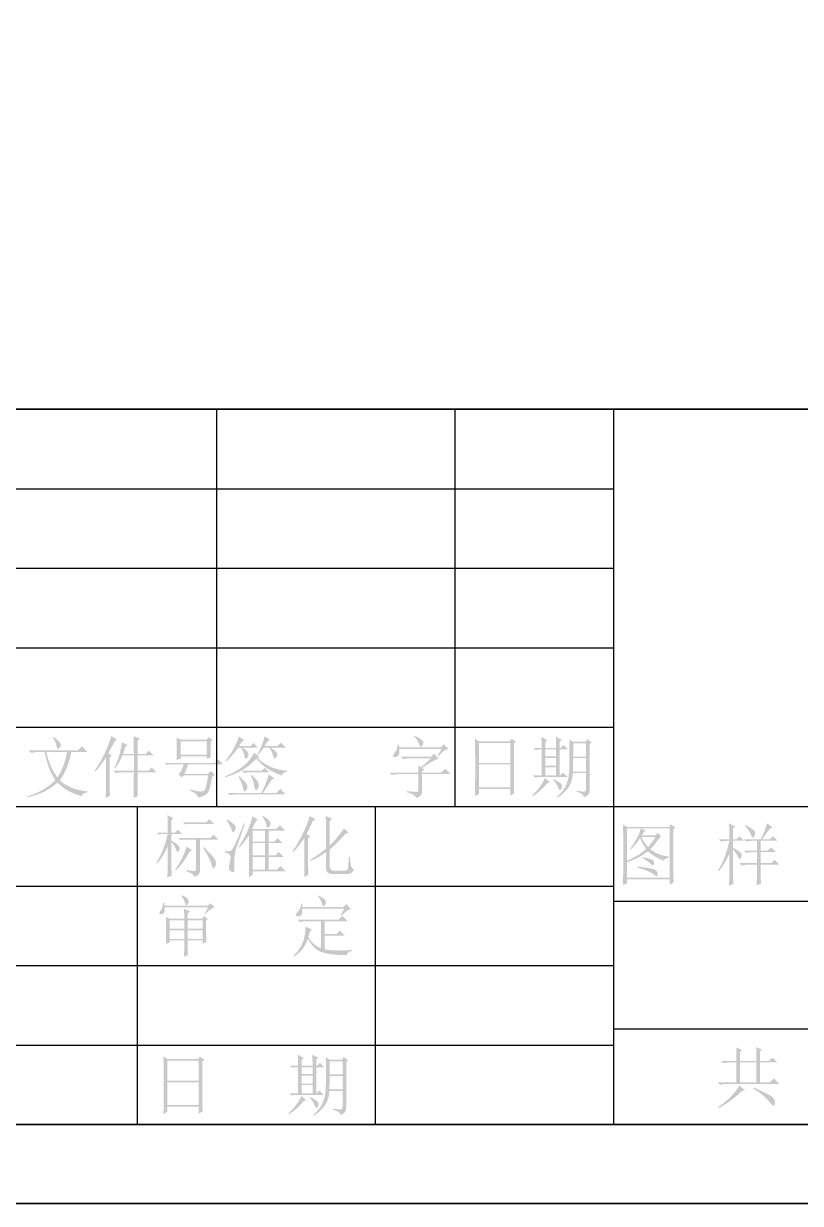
# Model space of a CAD drawing. Header units: millimetres. Extents: x 2749 to 2906, y 1537 to 1648.
# Drawn here: x 2845.46 to 2863.79, y 1536.66 to 1564.46 of the extents above; entities that cross this region are included whole.
import ezdxf

# ---------------------------------------------------------------- set-up
doc = ezdxf.new("R2010")
doc.units = ezdxf.units.MM
doc.layers.add('C00-00-00', color=7, linetype='Continuous')

msp = doc.modelspace()

# ---------------------------------------------------------------- hatches: boundary and pattern name
at = {"layer": 'C00-00-00'}
h = msp.add_hatch(color=256, dxfattribs=at)
h.paths.add_polyline_path([(2846.1764, 1547.6495), (2846.2511, 1547.5955), (2846.3025, 1547.5461), (2846.3333, 1547.504), (2846.3439, 1547.4697), (2846.3377, 1547.4374), (2846.3191, 1547.4035), (2846.2958, 1547.3784), (2846.2757, 1547.3704), (2846.2667, 1547.3743), (2846.2586, 1547.3859), (2846.2512, 1547.4053), (2846.2447, 1547.4324), (2846.2136, 1547.5332), (2846.1578, 1547.6371)])
h.paths.add_polyline_path([(2845.5873, 1547.3332), (2846.7407, 1547.3332), (2846.84, 1547.4324), (2846.9764, 1547.296), (2846.5919, 1547.296), (2846.5446, 1547.103), (2846.4834, 1546.9271), (2846.4082, 1546.7681), (2846.3191, 1546.6263), (2846.3835, 1546.5735), (2846.4528, 1546.5267), (2846.5269, 1546.4859), (2846.6059, 1546.4511), (2846.6897, 1546.4223), (2846.7783, 1546.3996), (2846.8718, 1546.3828), (2846.9702, 1546.372), (2846.9702, 1546.3472), (2846.9175, 1546.3345), (2846.8772, 1546.3147), (2846.8493, 1546.2879), (2846.8338, 1546.2542), (2846.6563, 1546.3162), (2846.502, 1546.3906), (2846.371, 1546.4775), (2846.2633, 1546.5767), (2846.1098, 1546.455), (2845.9408, 1546.3565), (2845.7563, 1546.2814), (2845.5563, 1546.2294), (2845.5501, 1546.248), (2845.7427, 1546.3162), (2845.9175, 1546.4031), (2846.0745, 1546.5085), (2846.2136, 1546.6325), (2846.1303, 1546.774), (2846.0602, 1546.9317), (2846.0032, 1547.1057), (2845.9594, 1547.296), (2845.792, 1547.296), (2845.7145, 1547.2914), (2845.6431, 1547.2774)])
h.paths.add_polyline_path([(2845.9966, 1547.296), (2846.0458, 1547.1236), (2846.1067, 1546.9658), (2846.1792, 1546.8228), (2846.2633, 1546.6945), (2846.3381, 1546.8228), (2846.4012, 1546.9658), (2846.4528, 1547.1236), (2846.4927, 1547.296)])
h = msp.add_hatch(color=256, dxfattribs=at)
h.paths.add_polyline_path([(2848.0651, 1547.2526), (2848.0635, 1547.4759), (2848.0589, 1547.6743), (2848.2077, 1547.6061), (2848.1519, 1547.5627), (2848.1519, 1547.2526), (2848.3441, 1547.2526), (2848.4185, 1547.327), (2848.5302, 1547.2154), (2848.1519, 1547.2154), (2848.1519, 1546.8557), (2848.4123, 1546.8557), (2848.4867, 1546.9302), (2848.5984, 1546.8185), (2848.1519, 1546.8185), (2848.152, 1546.7066), (2848.1523, 1546.6065), (2848.1528, 1546.5183), (2848.1534, 1546.4418), (2848.1543, 1546.3772), (2848.1554, 1546.3244), (2848.1566, 1546.2834), (2848.1581, 1546.2542), (2848.0589, 1546.2108), (2848.0651, 1546.8185), (2847.7922, 1546.8185), (2847.7147, 1546.8139), (2847.6434, 1546.7999), (2847.5876, 1546.8557), (2848.0651, 1546.8557), (2848.0651, 1547.2154), (2847.7984, 1547.2154), (2847.7194, 1547.0542), (2847.631, 1546.9177), (2847.6124, 1546.9302), (2847.6731, 1547.0728), (2847.7199, 1547.2154), (2847.7568, 1547.3642), (2847.786, 1547.5255), (2847.9162, 1547.4573), (2847.8666, 1547.42), (2847.8403, 1547.3441), (2847.8108, 1547.2526)])
h.paths.add_polyline_path([(2847.4015, 1546.2108), (2847.4043, 1546.3015), (2847.4062, 1546.3813), (2847.4074, 1546.4503), (2847.4077, 1546.5085), (2847.4077, 1547.1658), (2847.3314, 1547.0542), (2847.2636, 1546.9612), (2847.2043, 1546.8867), (2847.1535, 1546.8309), (2847.1349, 1546.8495), (2847.1879, 1546.9271), (2847.2486, 1547.0232), (2847.2823, 1547.0801), (2847.3181, 1547.1456), (2847.3558, 1547.2197), (2847.3953, 1547.3022), (2847.4713, 1547.4821), (2847.538, 1547.6743), (2847.6682, 1547.5875), (2847.6186, 1547.5503), (2847.5647, 1547.4538), (2847.5209, 1547.3751), (2847.4872, 1547.3142), (2847.4636, 1547.2712), (2847.5442, 1547.2154), (2847.4946, 1547.172), (2847.4946, 1546.5271), (2847.4961, 1546.4062), (2847.5008, 1546.2666)])
h = msp.add_hatch(color=256, dxfattribs=at)
h.paths.add_polyline_path([(2849.8731, 1547.5317), (2849.8735, 1547.4045), (2849.8746, 1547.3022), (2849.8766, 1547.2247), (2849.8793, 1547.172), (2849.7863, 1547.1348), (2849.7863, 1547.1968), (2849.1661, 1547.1968), (2849.1661, 1547.141), (2849.0731, 1547.11), (2849.0778, 1547.2374), (2849.0793, 1547.3725), (2849.0778, 1547.5087), (2849.0731, 1547.6371), (2849.1661, 1547.5875), (2849.7801, 1547.5875), (2849.8359, 1547.6495), (2849.9227, 1547.5751)])
h.paths.add_polyline_path([(2849.1661, 1547.5503), (2849.1661, 1547.234), (2849.7863, 1547.234), (2849.7863, 1547.5503)])
h.paths.add_polyline_path([(2849.9103, 1546.7131), (2849.8965, 1546.6368), (2849.8832, 1546.5689), (2849.8702, 1546.5096), (2849.8576, 1546.4589), (2849.8454, 1546.4166), (2849.8335, 1546.3829), (2849.8221, 1546.3577), (2849.8111, 1546.341), (2849.7677, 1546.2989), (2849.7243, 1546.2708), (2849.6669, 1546.2478), (2849.5816, 1546.2232), (2849.565, 1546.2686), (2849.5274, 1546.3116), (2849.4688, 1546.3523), (2849.3894, 1546.3906), (2849.3956, 1546.4155), (2849.4739, 1546.3937), (2849.5413, 1546.3782), (2849.5979, 1546.3689), (2849.6436, 1546.3658), (2849.678, 1546.3705), (2849.7201, 1546.3844), (2849.7318, 1546.3941), (2849.7437, 1546.4139), (2849.7558, 1546.4437), (2849.7679, 1546.4837), (2849.7802, 1546.5337), (2849.7925, 1546.5937), (2849.8049, 1546.6639), (2849.8173, 1546.7441), (2849.2468, 1546.7441), (2849.191, 1546.6945), (2849.1165, 1546.7813), (2849.1556, 1546.8139), (2849.1868, 1546.8619), (2849.2145, 1546.9255), (2849.2406, 1547.0046), (2848.8871, 1547.0046), (2848.8313, 1546.9922), (2848.7817, 1547.0418), (2849.9785, 1547.0418), (2850.0591, 1547.1224), (2850.1707, 1547.0046), (2849.346, 1547.0046), (2849.2592, 1546.7813), (2849.8111, 1546.7813), (2849.8793, 1546.8495), (2849.9723, 1546.7565)])
h = msp.add_hatch(color=256, dxfattribs=at)
h.paths.add_polyline_path([(2850.5415, 1547.6619), (2850.6656, 1547.5751), (2850.6373, 1547.5572), (2850.6082, 1547.5286), (2850.5784, 1547.489), (2850.5477, 1547.4386), (2850.8144, 1547.4386), (2850.8888, 1547.5131), (2850.988, 1547.4014), (2850.6284, 1547.4014), (2850.6679, 1547.3747), (2850.6999, 1547.3503), (2850.7246, 1547.3282), (2850.742, 1547.3084), (2850.7635, 1547.2712), (2850.771, 1547.234), (2850.7606, 1547.1906), (2850.7451, 1547.1673), (2850.7172, 1547.1472), (2850.7021, 1547.1418), (2850.6906, 1547.1441), (2850.6826, 1547.1542), (2850.678, 1547.172), (2850.6687, 1547.2203), (2850.6532, 1547.2795), (2850.6284, 1547.3428), (2850.5911, 1547.4014), (2850.5291, 1547.4014), (2850.4578, 1547.3084), (2850.3927, 1547.2278), (2850.3245, 1547.1518), (2850.2439, 1547.0728), (2850.2253, 1547.0852), (2850.3136, 1547.2033), (2850.4051, 1547.3477), (2850.4857, 1547.5056)])
h.paths.add_polyline_path([(2851.1493, 1547.6681), (2851.2733, 1547.5875), (2851.2446, 1547.5689), (2851.2144, 1547.5379), (2851.1826, 1547.4945), (2851.1493, 1547.4386), (2851.4531, 1547.4386), (2851.5337, 1547.5193), (2851.6453, 1547.4014), (2851.2919, 1547.4014), (2851.3619, 1547.3534), (2851.4118, 1547.3084), (2851.4412, 1547.2666), (2851.449, 1547.2278), (2851.4397, 1547.1937), (2851.418, 1547.1658), (2851.3945, 1547.1472), (2851.3787, 1547.141), (2851.3678, 1547.1487), (2851.3601, 1547.172), (2851.3291, 1547.2733), (2851.3027, 1547.3319), (2851.2609, 1547.4014), (2851.1369, 1547.4014), (2850.9942, 1547.2278), (2850.9756, 1547.2402), (2851.0307, 1547.3414), (2851.0779, 1547.4464), (2851.1175, 1547.5553)])
h.paths.add_polyline_path([(2850.957, 1547.141), (2850.8652, 1547.0534), (2850.7756, 1546.9769), (2850.6884, 1546.9116), (2850.6036, 1546.8578), (2850.5167, 1546.812), (2850.4237, 1546.7707), (2850.3245, 1546.7337), (2850.2191, 1546.7007), (2850.2191, 1546.7255), (2850.3381, 1546.7771), (2850.447, 1546.8325), (2850.5458, 1546.8918), (2850.6346, 1546.955), (2850.714, 1547.0239), (2850.7849, 1547.1007), (2850.8473, 1547.1852), (2850.9012, 1547.2774), (2851.0252, 1547.1906), (2850.9756, 1547.1658), (2851.0627, 1547.0854), (2851.1761, 1547.0066), (2851.3045, 1546.94), (2851.4345, 1546.895), (2851.5601, 1546.8684), (2851.6764, 1546.8557), (2851.6764, 1546.8309), (2851.6314, 1546.8185), (2851.5957, 1546.7999), (2851.5694, 1546.7751), (2851.5523, 1546.7441), (2851.4456, 1546.7831), (2851.325, 1546.8392), (2851.2084, 1546.9074), (2851.112, 1546.9818), (2851.0299, 1547.0606)])
h.paths.add_polyline_path([(2850.5539, 1546.7255), (2850.6078, 1546.6759), (2850.6519, 1546.6325), (2850.6862, 1546.5953), (2850.711, 1546.5643), (2850.7402, 1546.5116), (2850.7462, 1546.4651), (2850.734, 1546.425), (2850.711, 1546.3927), (2850.6862, 1546.3739), (2850.6676, 1546.372), (2850.6602, 1546.3794), (2850.6534, 1546.3953), (2850.647, 1546.4197), (2850.6408, 1546.4527), (2850.5974, 1546.585), (2850.5353, 1546.7131)])
h.paths.add_polyline_path([(2850.8392, 1546.7627), (2850.895, 1546.7104), (2850.9384, 1546.6651), (2850.9694, 1546.6267), (2850.988, 1546.5953), (2851.0066, 1546.5457), (2851.0128, 1546.5085), (2851.0004, 1546.4527), (2850.9865, 1546.4266), (2850.9694, 1546.4113), (2850.9539, 1546.4049), (2850.9446, 1546.4031), (2850.9278, 1546.4126), (2850.9157, 1546.4423), (2850.9061, 1546.4917), (2850.895, 1546.5581), (2850.8857, 1546.598), (2850.8702, 1546.6433), (2850.8485, 1546.6941), (2850.8206, 1546.7503)])
h.paths.add_polyline_path([(2851.2485, 1546.7689), (2851.3849, 1546.6697), (2851.3229, 1546.6511), (2851.112, 1546.3348), (2851.4221, 1546.3348), (2851.5213, 1546.4279), (2851.6391, 1546.2976), (2850.4857, 1546.2976), (2850.4036, 1546.293), (2850.3307, 1546.279), (2850.2749, 1546.3348), (2851.0748, 1546.3348), (2851.171, 1546.5426)])
h.paths.add_polyline_path([(2850.6098, 1546.8557), (2851.081, 1546.8557), (2851.1555, 1546.9239), (2851.2547, 1546.8185), (2850.7834, 1546.8185), (2850.7291, 1546.8139), (2850.6656, 1546.7999)])
h = msp.add_hatch(color=256, dxfattribs=at)
h.paths.add_polyline_path([(2854.7777, 1546.8123), (2854.7762, 1546.8821), (2854.7715, 1546.9798), (2854.8398, 1546.9364), (2855.0754, 1547.1472), (2854.5669, 1547.1472), (2854.4894, 1547.1425), (2854.4181, 1547.1286), (2854.3623, 1547.1844), (2855.0754, 1547.1844), (2855.1436, 1547.2526), (2855.2552, 1547.1348), (2855.2261, 1547.1287), (2855.1913, 1547.1166), (2855.1509, 1547.0985), (2855.1049, 1547.0743), (2855.0532, 1547.0442), (2854.9959, 1547.0081), (2854.9331, 1546.9659), (2854.8646, 1546.9177), (2854.9142, 1546.8867), (2854.8646, 1546.8495), (2854.8646, 1546.8123), (2855.311, 1546.8123), (2855.4103, 1546.8991), (2855.5343, 1546.7751), (2854.8646, 1546.7751), (2854.8646, 1546.3782), (2854.8584, 1546.3236), (2854.8336, 1546.2775), (2854.7901, 1546.2399), (2854.7281, 1546.2108), (2854.7049, 1546.2519), (2854.6599, 1546.2883), (2854.5933, 1546.3201), (2854.5049, 1546.3472), (2854.5049, 1546.3782), (2854.5914, 1546.3678), (2854.6586, 1546.3609), (2854.7069, 1546.3576), (2854.7364, 1546.3576), (2854.7542, 1546.3615), (2854.7671, 1546.3702), (2854.7751, 1546.384), (2854.7777, 1546.4031), (2854.7777, 1546.7751), (2854.294, 1546.7751), (2854.2165, 1546.7705), (2854.1452, 1546.7565), (2854.0894, 1546.8123)])
h.paths.add_polyline_path([(2854.7963, 1547.4759), (2854.7797, 1547.5181), (2854.7545, 1547.5642), (2854.7208, 1547.6142), (2854.6785, 1547.6681), (2854.6909, 1547.6805), (2854.7653, 1547.6425), (2854.8211, 1547.6092), (2854.8584, 1547.5805), (2854.877, 1547.5565), (2854.8909, 1547.5208), (2854.8956, 1547.5007), (2854.8894, 1547.4759), (2854.8708, 1547.451), (2854.8491, 1547.4324), (2854.8336, 1547.4262), (2854.8118, 1547.4386)])
h.paths.add_polyline_path([(2854.8087, 1547.4076), (2854.8646, 1547.4076), (2855.311, 1547.4076), (2855.3669, 1547.4821), (2855.4909, 1547.3704), (2855.4296, 1547.3526), (2855.37, 1547.3177), (2855.3118, 1547.2658), (2855.2552, 1547.1968), (2855.2366, 1547.2092), (2855.3172, 1547.3704), (2854.3251, 1547.3704), (2854.3285, 1547.3189), (2854.3266, 1547.2759), (2854.3192, 1547.2414), (2854.3065, 1547.2154), (2854.2695, 1547.1844), (2854.2217, 1547.1782), (2854.1827, 1547.1875), (2854.17, 1547.203), (2854.1824, 1547.2278), (2854.2465, 1547.3208), (2854.2726, 1547.3844), (2854.294, 1547.4759), (2854.3189, 1547.4759), (2854.3251, 1547.4076)])
h = msp.add_hatch(color=256, dxfattribs=at)
h.paths.add_polyline_path([(2857.7692, 1547.358), (2857.7692, 1547.1968), (2858.0234, 1547.1968), (2858.0234, 1547.358)])
h.paths.add_polyline_path([(2857.7692, 1547.1596), (2857.7692, 1546.9736), (2858.0234, 1546.9736), (2858.0234, 1547.1596)])
h.paths.add_polyline_path([(2857.7692, 1546.9364), (2857.7692, 1546.7441), (2858.0234, 1546.7441), (2858.0234, 1546.9364)])
h.paths.add_polyline_path([(2857.6824, 1547.3952), (2857.6808, 1547.5379), (2857.6762, 1547.6557), (2857.8188, 1547.5751), (2857.7692, 1547.5379), (2857.7692, 1547.3952), (2858.0234, 1547.3952), (2858.0219, 1547.5162), (2858.0172, 1547.6557), (2858.1599, 1547.5813), (2858.1103, 1547.5441), (2858.1103, 1547.3952), (2858.1289, 1547.3952), (2858.1971, 1547.4635), (2858.3025, 1547.358), (2858.1103, 1547.358), (2858.1103, 1546.7441), (2858.1165, 1546.7441), (2858.1847, 1546.8123), (2858.2901, 1546.7069), (2857.6142, 1546.7069), (2857.5273, 1546.6945), (2857.4777, 1546.7441), (2857.6824, 1546.7441), (2857.6824, 1547.358), (2857.6266, 1547.358), (2857.5397, 1547.3456), (2857.4901, 1547.3952)])
h.paths.add_polyline_path([(2857.763, 1546.6821), (2857.8746, 1546.5829), (2857.8188, 1546.5643), (2857.7343, 1546.4705), (2857.6483, 1546.3875), (2857.5607, 1546.3155), (2857.4715, 1546.2542), (2857.4591, 1546.2728), (2857.5478, 1546.3627), (2857.6286, 1546.4589), (2857.7012, 1546.5643)])
h.paths.add_polyline_path([(2857.9676, 1546.6573), (2858.0343, 1546.6201), (2858.0854, 1546.5891), (2858.1211, 1546.5643), (2858.1413, 1546.5457), (2858.1599, 1546.5162), (2858.1661, 1546.4899), (2858.1614, 1546.4589), (2858.1475, 1546.4279), (2858.1304, 1546.4046), (2858.1165, 1546.3969), (2858.0978, 1546.4093), (2858.0792, 1546.4465), (2858.0599, 1546.4891), (2858.0327, 1546.5364), (2857.9979, 1546.5883), (2857.9552, 1546.6449)])
h.paths.add_polyline_path([(2858.4265, 1547.5007), (2858.4265, 1547.1906), (2858.7304, 1547.1906), (2858.7304, 1547.5007)])
h.paths.add_polyline_path([(2858.4265, 1547.1534), (2858.425, 1546.9875), (2858.4203, 1546.8371), (2858.7304, 1546.8371), (2858.7304, 1547.1534)])
h.paths.add_polyline_path([(2858.5071, 1546.3844), (2858.5618, 1546.3763), (2858.6082, 1546.3702), (2858.6464, 1546.3661), (2858.6766, 1546.3638), (2858.6998, 1546.3665), (2858.7167, 1546.378), (2858.7269, 1546.3984), (2858.7304, 1546.4279), (2858.7304, 1546.7999), (2858.4203, 1546.7999), (2858.4083, 1546.6964), (2858.3849, 1546.603), (2858.3503, 1546.5197), (2858.3046, 1546.4465), (2858.2503, 1546.381), (2858.1896, 1546.3209), (2858.1223, 1546.2662), (2858.0482, 1546.217), (2858.0358, 1546.2356), (2858.132, 1546.3266), (2858.2095, 1546.4237), (2858.2684, 1546.5351), (2858.3087, 1546.6635), (2858.3223, 1546.743), (2858.3319, 1546.8449), (2858.3378, 1546.9693), (2858.3397, 1547.1162), (2858.3393, 1547.2646), (2858.3381, 1547.3937), (2858.3362, 1547.5034), (2858.3335, 1547.5937), (2858.4265, 1547.5379), (2858.718, 1547.5379), (2858.7614, 1547.5999), (2858.8606, 1547.5255), (2858.8172, 1547.4821), (2858.8172, 1546.4031), (2858.811, 1546.3457), (2858.7862, 1546.2976), (2858.7428, 1546.2589), (2858.6808, 1546.2294), (2858.6699, 1546.2678), (2858.6374, 1546.3023), (2858.5831, 1546.3329), (2858.5071, 1546.3596)])
h = msp.add_hatch(color=256, dxfattribs=at)
h.paths.add_polyline_path([(2856.203, 1547.5131), (2856.203, 1547.0418), (2856.941, 1547.0418), (2856.941, 1547.5131)])
h.paths.add_polyline_path([(2856.203, 1547.0046), (2856.203, 1546.4651), (2856.941, 1546.4651), (2856.941, 1547.0046)])
h.paths.add_polyline_path([(2856.11, 1546.2542), (2856.1127, 1546.4333), (2856.1147, 1546.6048), (2856.1158, 1546.769), (2856.1162, 1546.926), (2856.1158, 1547.0841), (2856.1147, 1547.2513), (2856.1127, 1547.4274), (2856.11, 1547.6123), (2856.203, 1547.5503), (2856.9286, 1547.5503), (2856.972, 1547.6123), (2857.0774, 1547.5317), (2857.0278, 1547.4945), (2857.0278, 1546.6449), (2857.0293, 1546.4728), (2857.034, 1546.3162), (2856.941, 1546.2666), (2856.941, 1546.4279), (2856.203, 1546.4279), (2856.203, 1546.31)])
h = msp.add_hatch(color=256, dxfattribs=at)
h.paths.add_polyline_path([(2849.7193, 1545.0513), (2849.7749, 1544.9952), (2849.824, 1544.9447), (2849.8664, 1544.8998), (2849.9023, 1544.8606), (2849.9315, 1544.827), (2849.9542, 1544.7989), (2849.9703, 1544.7766), (2849.9798, 1544.7598), (2849.9984, 1544.7102), (2850.0046, 1544.673), (2849.9984, 1544.6311), (2849.9798, 1544.5924), (2849.9596, 1544.5645), (2849.9488, 1544.5552), (2849.9336, 1544.5618), (2849.9193, 1544.5815), (2849.9057, 1544.6145), (2849.893, 1544.6606), (2849.8647, 1544.7377), (2849.8232, 1544.8265), (2849.7685, 1544.9268), (2849.7007, 1545.0389)])
h.paths.add_polyline_path([(2849.217, 1545.6404), (2849.7689, 1545.6404), (2849.8433, 1545.7148), (2849.955, 1545.6032), (2849.3224, 1545.6032), (2849.2666, 1545.5908)])
h.paths.add_polyline_path([(2849.3038, 1544.518), (2849.379, 1544.5048), (2849.4372, 1544.4963), (2849.4782, 1544.4924), (2849.5023, 1544.4932), (2849.5255, 1544.5087), (2849.5333, 1544.5428), (2849.5333, 1545.2311), (2849.2294, 1545.2311), (2849.1736, 1545.2187), (2849.124, 1545.2683), (2849.8619, 1545.2683), (2849.9426, 1545.3489), (2850.0604, 1545.2311), (2849.6263, 1545.2311), (2849.6263, 1544.4932), (2849.6155, 1544.447), (2849.5891, 1544.4079), (2849.5472, 1544.3757), (2849.4899, 1544.3505), (2849.4782, 1544.387), (2849.4434, 1544.4218), (2849.3852, 1544.4552), (2849.3038, 1544.487)])
h.paths.add_polyline_path([(2849.31, 1545.0637), (2849.4465, 1544.983), (2849.3845, 1544.952), (2849.3058, 1544.8195), (2849.2248, 1544.7009), (2849.1414, 1544.5962), (2849.0558, 1544.5056), (2849.0372, 1544.5242), (2849.1194, 1544.6439), (2849.1922, 1544.7738), (2849.2558, 1544.9137)])
h.paths.add_polyline_path([(2848.9504, 1545.1753), (2848.9505, 1545.0164), (2848.9508, 1544.8745), (2848.9512, 1544.7497), (2848.9519, 1544.642), (2848.9528, 1544.5513), (2848.9539, 1544.4777), (2848.9551, 1544.4211), (2848.9566, 1544.3815), (2848.8574, 1544.3443), (2848.8601, 1544.4901), (2848.862, 1544.6606), (2848.8632, 1544.8559), (2848.8636, 1545.0761), (2848.8136, 1544.9695), (2848.7566, 1544.8668), (2848.6926, 1544.7679), (2848.6217, 1544.673), (2848.6031, 1544.6978), (2848.6845, 1544.8439), (2848.755, 1545.0032), (2848.8147, 1545.1757), (2848.8636, 1545.3613), (2848.7085, 1545.3613), (2848.6527, 1545.3489), (2848.6031, 1545.3985), (2848.8636, 1545.3985), (2848.8632, 1545.5125), (2848.862, 1545.6187), (2848.8601, 1545.7171), (2848.8574, 1545.8078), (2849.0062, 1545.7334), (2848.9504, 1545.69), (2848.9504, 1545.3985), (2849.031, 1545.3985), (2849.0992, 1545.4667), (2849.2046, 1545.3613), (2848.9504, 1545.3613), (2848.9504, 1545.2063), (2849.0043, 1545.1764), (2849.0483, 1545.1489), (2849.0826, 1545.1237), (2849.1075, 1545.1009), (2849.1382, 1545.0606), (2849.1488, 1545.0265), (2849.1442, 1545.0035), (2849.1302, 1544.9727), (2849.1132, 1544.9476), (2849.0992, 1544.9396), (2849.0895, 1544.9443), (2849.079, 1544.9582), (2849.0678, 1544.9815), (2849.0558, 1545.0141), (2849.0077, 1545.104)])
h = msp.add_hatch(color=256, dxfattribs=at)
h.paths.add_polyline_path([(2850.777, 1544.3505), (2850.7797, 1544.4521), (2850.7816, 1544.5335), (2850.7828, 1544.5947), (2850.7832, 1544.6358), (2850.7832, 1545.3365), (2850.6762, 1545.183), (2850.5537, 1545.0451), (2850.5351, 1545.0575), (2850.6501, 1545.2407), (2850.7481, 1545.444), (2850.7891, 1545.5455), (2850.8222, 1545.636), (2850.8472, 1545.7152), (2850.8638, 1545.783), (2850.994, 1545.7024), (2850.9444, 1545.6714), (2850.8933, 1545.5675), (2850.8514, 1545.4791), (2851.4219, 1545.4791), (2851.5087, 1545.566), (2851.6328, 1545.4419), (2851.2421, 1545.4419), (2851.2421, 1545.1877), (2851.3785, 1545.1877), (2851.4591, 1545.2683), (2851.5769, 1545.1505), (2851.2421, 1545.1505), (2851.2421, 1544.859), (2851.4033, 1544.859), (2851.4839, 1544.9396), (2851.6017, 1544.8218), (2851.2421, 1544.8218), (2851.2421, 1544.5242), (2851.4405, 1544.5242), (2851.5273, 1544.611), (2851.6514, 1544.487), (2850.87, 1544.487), (2850.87, 1544.3939)])
h.paths.add_polyline_path([(2851.1553, 1545.4419), (2850.87, 1545.4419), (2850.87, 1545.1877), (2851.1553, 1545.1877)])
h.paths.add_polyline_path([(2850.87, 1545.1505), (2850.87, 1544.859), (2851.1553, 1544.859), (2851.1553, 1545.1505)])
h.paths.add_polyline_path([(2850.87, 1544.8218), (2850.87, 1544.5242), (2851.1553, 1544.5242), (2851.1553, 1544.8218)])
h.paths.add_polyline_path([(2851.0995, 1545.7768), (2851.1181, 1545.7892), (2851.1963, 1545.7342), (2851.2514, 1545.6869), (2851.2832, 1545.6473), (2851.2917, 1545.6156), (2851.2808, 1545.5678), (2851.2607, 1545.537), (2851.239, 1545.5213), (2851.2235, 1545.5163), (2851.2122, 1545.5202), (2851.2033, 1545.5318), (2851.1967, 1545.5512), (2851.1925, 1545.5784), (2851.1797, 1545.621), (2851.1599, 1545.6683), (2851.1332, 1545.7202)])
h.paths.add_polyline_path([(2850.2623, 1545.7086), (2850.3542, 1545.6505), (2850.4191, 1545.6003), (2850.4573, 1545.5583), (2850.469, 1545.5246), (2850.461, 1545.4735), (2850.4421, 1545.4378), (2850.4204, 1545.4174), (2850.4049, 1545.4109), (2850.3956, 1545.4148), (2850.3863, 1545.4264), (2850.377, 1545.4458), (2850.3677, 1545.4729), (2850.351, 1545.5194), (2850.3259, 1545.5722), (2850.2921, 1545.6311), (2850.2499, 1545.6962)])
h.paths.add_polyline_path([(2850.2127, 1544.952), (2850.2874, 1544.9554), (2850.3512, 1544.9665), (2850.3689, 1544.9801), (2850.3926, 1545.013), (2850.4223, 1545.0652), (2850.4579, 1545.1368), (2850.4994, 1545.2276), (2850.5468, 1545.3377), (2850.6001, 1545.467), (2850.6592, 1545.6156), (2850.684, 1545.6094), (2850.6313, 1545.4547), (2850.5848, 1545.3195), (2850.5444, 1545.2036), (2850.5103, 1545.1071), (2850.4801, 1545.0214), (2850.4576, 1544.9383), (2850.4429, 1544.858), (2850.4359, 1544.7805), (2850.4336, 1544.7087), (2850.4328, 1544.6453), (2850.4336, 1544.5901), (2850.4359, 1544.5428), (2850.4329, 1544.5032), (2850.4238, 1544.4774), (2850.4089, 1544.4652), (2850.3884, 1544.4663), (2850.3494, 1544.4846), (2850.3243, 1544.5076), (2850.3104, 1544.5384), (2850.3057, 1544.5738), (2850.3119, 1544.6358), (2850.3429, 1544.7722), (2850.3463, 1544.828), (2850.3326, 1544.8714), (2850.317, 1544.8889), (2850.292, 1544.904), (2850.2573, 1544.9168), (2850.2127, 1544.9272)])
h = msp.add_hatch(color=256, dxfattribs=at)
h.paths.add_polyline_path([(2852.0827, 1544.3505), (2852.0874, 1544.5443), (2852.0889, 1544.7288), (2852.0889, 1545.2745), (2852.0215, 1545.1768), (2851.9556, 1545.0885), (2851.8912, 1545.0094), (2851.8285, 1544.9396), (2851.8099, 1544.9582), (2851.8769, 1545.0582), (2851.9416, 1545.166), (2852.004, 1545.2815), (2852.0641, 1545.4047), (2852.1176, 1545.5241), (2852.1602, 1545.628), (2852.192, 1545.7163), (2852.2129, 1545.7892), (2852.3494, 1545.7086), (2852.2873, 1545.6714), (2852.2098, 1545.5039), (2852.1385, 1545.3613), (2852.2253, 1545.3117), (2852.1757, 1545.2621), (2852.1757, 1544.5862), (2852.1773, 1544.5056), (2852.1819, 1544.4001)])
h.paths.add_polyline_path([(2852.5974, 1545.0265), (2852.5974, 1545.4729), (2852.5959, 1545.6202), (2852.5912, 1545.7892), (2852.7338, 1545.721), (2852.6842, 1545.6714), (2852.6842, 1545.0947), (2852.7744, 1545.1861), (2852.8723, 1545.2993), (2852.92, 1545.3582), (2852.9604, 1545.4109), (2852.9935, 1545.4574), (2853.0191, 1545.4977), (2853.1307, 1545.3923), (2853.0625, 1545.3737), (2852.878, 1545.1768), (2852.6842, 1544.9954), (2852.6842, 1544.6048), (2852.6908, 1544.5587), (2852.7106, 1544.5257), (2852.7435, 1544.5059), (2852.7896, 1544.4994), (2853.0563, 1544.4994), (2853.0788, 1544.5044), (2853.0966, 1544.5195), (2853.1098, 1544.5447), (2853.1183, 1544.58), (2853.1237, 1544.6257), (2853.1276, 1544.6823), (2853.1299, 1544.7497), (2853.1307, 1544.828), (2853.1617, 1544.828), (2853.1683, 1544.7513), (2853.1757, 1544.6885), (2853.1838, 1544.6397), (2853.1927, 1544.6048), (2853.2191, 1544.5583), (2853.2609, 1544.5304), (2853.2288, 1544.4815), (2853.1881, 1544.4466), (2853.1388, 1544.4257), (2853.0811, 1544.4187), (2852.7524, 1544.4187), (2852.6846, 1544.4277), (2852.6362, 1544.4544), (2852.6071, 1544.499), (2852.5974, 1544.5614), (2852.5974, 1544.9396), (2852.5137, 1544.88), (2852.4238, 1544.8249), (2852.3277, 1544.7745), (2852.2253, 1544.7288), (2852.2191, 1544.7536), (2852.3242, 1544.8172), (2852.4222, 1544.8838), (2852.5133, 1544.9536)])
h = msp.add_hatch(color=256, dxfattribs=at)
h.paths.add_polyline_path([(2860.7904, 1545.4773), (2860.7904, 1544.4479), (2860.7919, 1544.3301), (2860.7966, 1544.2246), (2860.7036, 1544.175), (2860.7036, 1544.2991), (2859.6928, 1544.2991), (2859.6928, 1544.1998), (2859.5998, 1544.1626), (2859.606, 1544.4169), (2859.606, 1545.3533), (2859.6044, 1545.4649), (2859.5998, 1545.5889), (2859.6928, 1545.5331), (2860.6912, 1545.5331), (2860.7346, 1545.5951), (2860.8338, 1545.5145)])
h.paths.add_polyline_path([(2859.6928, 1545.4959), (2859.6928, 1544.7331), (2859.8304, 1544.7971), (2859.9517, 1544.8649), (2860.0567, 1544.9366), (2860.1455, 1545.0122), (2860.0695, 1545.1316), (2860.0028, 1545.2664), (2859.9005, 1545.1238), (2859.792, 1545.006), (2859.7734, 1545.0184), (2859.8649, 1545.1504), (2859.9408, 1545.2871), (2859.9715, 1545.3526), (2859.9951, 1545.4093), (2860.0118, 1545.4572), (2860.0214, 1545.4959)])
h.paths.add_polyline_path([(2859.6928, 1544.3363), (2860.7036, 1544.3363), (2860.7036, 1545.4959), (2860.0339, 1545.4959), (2860.1393, 1545.4401), (2860.1021, 1545.4215), (2860.0695, 1545.3719), (2860.0463, 1545.3347), (2860.3749, 1545.3347), (2860.4183, 1545.3905), (2860.5113, 1545.3036), (2860.4617, 1545.2726), (2860.3548, 1545.13), (2860.2447, 1544.9998), (2860.3443, 1544.9358), (2860.4509, 1544.8866), (2860.5644, 1544.8521), (2860.685, 1544.8324), (2860.685, 1544.8076), (2860.6427, 1544.8006), (2860.609, 1544.7858), (2860.5838, 1544.7634), (2860.5672, 1544.7331), (2860.4621, 1544.7773), (2860.3641, 1544.8293), (2860.273, 1544.8889), (2860.1889, 1544.9564), (2860.0765, 1544.8754), (2859.9563, 1544.806), (2859.8284, 1544.7483), (2859.6928, 1544.7021)])
h.paths.add_polyline_path([(2860.0276, 1545.2974), (2860.0707, 1545.2242), (2860.1129, 1545.1595), (2860.1544, 1545.1033), (2860.1951, 1545.0556), (2860.2819, 1545.1657), (2860.3687, 1545.2974)])
h.paths.add_polyline_path([(2860.0649, 1544.82), (2860.1338, 1544.8048), (2860.192, 1544.7905), (2860.2393, 1544.7769), (2860.2757, 1544.7641), (2860.3024, 1544.7494), (2860.3207, 1544.7303), (2860.3303, 1544.7069), (2860.3315, 1544.6794), (2860.3276, 1544.6538), (2860.3222, 1544.6357), (2860.3152, 1544.625), (2860.3067, 1544.6215), (2860.2865, 1544.6293), (2860.2633, 1544.6525), (2860.2273, 1544.6851), (2860.1811, 1544.7207), (2860.1249, 1544.7595), (2860.0587, 1544.8014)])
h.paths.add_polyline_path([(2859.947, 1544.5967), (2860.0773, 1544.5812), (2860.1829, 1544.566), (2860.2642, 1544.5511), (2860.3212, 1544.5368), (2860.3611, 1544.5205), (2860.3907, 1544.4993), (2860.4098, 1544.4731), (2860.4183, 1544.4417), (2860.4191, 1544.4118), (2860.4152, 1544.3905), (2860.4067, 1544.3777), (2860.3935, 1544.3735), (2860.3687, 1544.3828), (2860.3315, 1544.4107), (2860.2726, 1544.4487), (2860.1889, 1544.4882), (2860.0804, 1544.5293), (2859.947, 1544.5719)])
h = msp.add_hatch(color=256, dxfattribs=at)
h.paths.add_polyline_path([(2862.4823, 1545.5579), (2862.4947, 1545.5765), (2862.58, 1545.5277), (2862.6436, 1545.4868), (2862.6854, 1545.4541), (2862.7056, 1545.4297), (2862.7195, 1545.3969), (2862.7242, 1545.3781), (2862.718, 1545.3458), (2862.6994, 1545.3119), (2862.6792, 1545.2869), (2862.6684, 1545.2788), (2862.6451, 1545.2928), (2862.6249, 1545.3347), (2862.6044, 1545.3812), (2862.5738, 1545.4339), (2862.5331, 1545.4928)])
h.paths.add_polyline_path([(2862.8482, 1544.6401), (2862.8486, 1544.4959), (2862.8497, 1544.3735), (2862.8517, 1544.2727), (2862.8544, 1544.1936), (2862.7552, 1544.1564), (2862.7598, 1544.389), (2862.7614, 1544.6401), (2862.5505, 1544.6401), (2862.473, 1544.6355), (2862.4017, 1544.6215), (2862.3459, 1544.6773), (2862.7614, 1544.6773), (2862.7614, 1544.9378), (2862.656, 1544.9378), (2862.5784, 1544.9331), (2862.5071, 1544.9192), (2862.4513, 1544.975), (2862.7614, 1544.975), (2862.7614, 1545.2044), (2862.6498, 1545.2044), (2862.5722, 1545.1998), (2862.5009, 1545.1858), (2862.4451, 1545.2416), (2862.8482, 1545.2416), (2862.8993, 1545.344), (2862.9412, 1545.4401), (2862.9738, 1545.53), (2862.997, 1545.6137), (2863.1272, 1545.5269), (2863.0652, 1545.4819), (2863.0032, 1545.4091), (2862.8854, 1545.2416), (2863.0652, 1545.2416), (2863.1396, 1545.316), (2863.2513, 1545.2044), (2862.8482, 1545.2044), (2862.8482, 1544.975), (2863.0218, 1544.975), (2863.0962, 1545.0494), (2863.2079, 1544.9378), (2862.8482, 1544.9378), (2862.8482, 1544.6773), (2863.0962, 1544.6773), (2863.1769, 1544.7579), (2863.2947, 1544.6401)])
h.paths.add_polyline_path([(2862.1971, 1544.4975), (2862.1975, 1544.4456), (2862.1986, 1544.3766), (2862.2006, 1544.2905), (2862.2033, 1544.1874), (2862.104, 1544.1502), (2862.1087, 1544.5207), (2862.1102, 1544.9006), (2862.0552, 1544.782), (2861.9955, 1544.6742), (2861.9312, 1544.5773), (2861.8622, 1544.4913), (2861.8436, 1544.5037), (2861.9254, 1544.6498), (2861.9971, 1544.8153), (2862.0587, 1545.0002), (2862.1102, 1545.2044), (2862.0668, 1545.2044), (2861.9893, 1545.1998), (2861.918, 1545.1858), (2861.8622, 1545.2416), (2862.1102, 1545.2416), (2862.1099, 1545.323), (2862.1087, 1545.4122), (2862.1068, 1545.5091), (2862.104, 1545.6137), (2862.2467, 1545.5393), (2862.1971, 1545.4959), (2862.1971, 1545.2416), (2862.2777, 1545.2416), (2862.3459, 1545.3098), (2862.4513, 1545.2044), (2862.1971, 1545.2044), (2862.1971, 1545.037), (2862.2513, 1545.0103), (2862.2963, 1544.9858), (2862.3319, 1544.9637), (2862.3583, 1544.944), (2862.3909, 1544.9068), (2862.4017, 1544.8696), (2862.3973, 1544.8417), (2862.3852, 1544.8076), (2862.371, 1544.7796), (2862.3583, 1544.7703), (2862.3381, 1544.7843), (2862.3149, 1544.8262), (2862.2637, 1544.9161), (2862.1971, 1544.9998)])
h = msp.add_hatch(color=256, dxfattribs=at)
h.paths.add_polyline_path([(2848.9068, 1543.3336), (2848.9068, 1543.1352), (2849.2541, 1543.1352), (2849.2541, 1543.3336)])
h.paths.add_polyline_path([(2849.3347, 1543.3336), (2849.3347, 1543.1352), (2849.6882, 1543.1352), (2849.6882, 1543.3336)])
h.paths.add_polyline_path([(2848.9068, 1543.098), (2848.9068, 1542.8933), (2849.2541, 1542.8933), (2849.2541, 1543.098)])
h.paths.add_polyline_path([(2849.3347, 1543.098), (2849.3347, 1542.8933), (2849.6882, 1542.8933), (2849.6882, 1543.098)])
h.paths.add_polyline_path([(2849.2541, 1543.3708), (2849.2526, 1543.4979), (2849.2479, 1543.6064), (2849.3905, 1543.5382), (2849.3347, 1543.4948), (2849.3347, 1543.3708), (2849.6758, 1543.3708), (2849.7192, 1543.4328), (2849.8122, 1543.3584), (2849.7688, 1543.3212), (2849.7689, 1543.2225), (2849.7692, 1543.134), (2849.7697, 1543.0558), (2849.7704, 1542.9879), (2849.7712, 1542.9302), (2849.7723, 1542.8829), (2849.7736, 1542.8457), (2849.775, 1542.8189), (2849.6882, 1542.7755), (2849.6882, 1542.8561), (2849.3347, 1542.8561), (2849.3351, 1542.7394), (2849.3363, 1542.6437), (2849.3382, 1542.5689), (2849.3409, 1542.515), (2849.2479, 1542.4716), (2849.2506, 1542.5398), (2849.2526, 1542.6267), (2849.2537, 1542.7321), (2849.2541, 1542.8561), (2848.9068, 1542.8561), (2848.9068, 1542.8065), (2848.82, 1542.7755), (2848.8247, 1542.9243), (2848.8262, 1543.098), (2848.8247, 1543.27), (2848.82, 1543.4142), (2848.9068, 1543.3708)])
h.paths.add_polyline_path([(2849.1859, 1543.9103), (2849.2045, 1543.9227), (2849.2471, 1543.9014), (2849.282, 1543.8809), (2849.3092, 1543.8611), (2849.3285, 1543.8421), (2849.3518, 1543.8064), (2849.3595, 1543.7739), (2849.3536, 1543.7429), (2849.3368, 1543.7119), (2849.3179, 1543.6886), (2849.3037, 1543.6809), (2849.2867, 1543.6948), (2849.2727, 1543.7367), (2849.2417, 1543.8204)])
h.paths.add_polyline_path([(2849.7378, 1543.4886), (2849.8184, 1543.6375), (2848.789, 1543.6375), (2848.7952, 1543.5692), (2848.789, 1543.5292), (2848.7704, 1543.4969), (2848.7412, 1543.4767), (2848.7043, 1543.4721), (2848.6746, 1543.4796), (2848.665, 1543.4948), (2848.6712, 1543.5212), (2848.6898, 1543.5506), (2848.7127, 1543.5886), (2848.7317, 1543.6344), (2848.7468, 1543.6878), (2848.758, 1543.7491), (2848.7828, 1543.7491), (2848.789, 1543.6747), (2849.8122, 1543.6747), (2849.868, 1543.7367), (2849.9735, 1543.6251), (2849.925, 1543.6158), (2849.8727, 1543.5878), (2849.8165, 1543.5413), (2849.7564, 1543.4762)])
h = msp.add_hatch(color=256, dxfattribs=at)
h.paths.add_polyline_path([(2852.219, 1543.0669), (2852.1973, 1542.991), (2852.1818, 1542.9243), (2852.2485, 1542.8331), (2852.3244, 1542.759), (2852.4035, 1542.7044), (2852.4795, 1542.6701), (2852.4795, 1543.3088), (2852.1322, 1543.3088), (2852.0547, 1543.3041), (2851.9834, 1543.2902), (2851.9276, 1543.346), (2852.8949, 1543.346), (2852.9818, 1543.4328), (2853.1058, 1543.3088), (2852.5663, 1543.3088), (2852.5663, 1543.0049), (2852.8453, 1543.0049), (2852.926, 1543.0856), (2853.0438, 1542.9677), (2852.5663, 1542.9677), (2852.5663, 1542.6453), (2852.7384, 1542.6233), (2852.9073, 1542.6184), (2853.067, 1542.6233), (2853.2112, 1542.6329), (2853.2112, 1542.6081), (2853.1635, 1542.5949), (2853.1259, 1542.574), (2853.0984, 1542.5453), (2853.081, 1542.5088), (2852.9299, 1542.5138), (2852.7991, 1542.5225), (2852.6889, 1542.5347), (2852.5994, 1542.5502), (2852.5242, 1542.5703), (2852.4567, 1542.5964), (2852.397, 1542.6284), (2852.3451, 1542.6659), (2852.2534, 1542.7633), (2852.1694, 1542.8871), (2852.1105, 1542.7571), (2852.0454, 1542.6535), (2852.007, 1542.6094), (2851.9601, 1542.5641), (2851.9047, 1542.5181), (2851.8407, 1542.4716), (2851.8283, 1542.4902), (2851.9322, 1542.6034), (2852.0082, 1542.7197), (2852.0596, 1542.8362), (2852.0909, 1542.9512), (2852.1092, 1543.0672), (2852.1198, 1543.1848), (2852.2686, 1543.1104)])
h.paths.add_polyline_path([(2852.4051, 1543.9041), (2852.4175, 1543.9165), (2852.4709, 1543.8871), (2852.5136, 1543.861), (2852.5454, 1543.8383), (2852.5663, 1543.8194), (2852.5895, 1543.7865), (2852.5973, 1543.7553), (2852.5898, 1543.7243), (2852.5683, 1543.6933), (2852.5464, 1543.67), (2852.5353, 1543.6623), (2852.5151, 1543.6762), (2852.5043, 1543.7181), (2852.4911, 1543.7599), (2852.4702, 1543.8049), (2852.4415, 1543.8529)])
h.paths.add_polyline_path([(2852.9446, 1543.4514), (2853.0252, 1543.6064), (2852.0392, 1543.6064), (2852.0392, 1543.5425), (2852.0332, 1543.4935), (2852.0215, 1543.4597), (2852.004, 1543.4411), (2851.9697, 1543.4253), (2851.9462, 1543.4204), (2851.9216, 1543.4238), (2851.8986, 1543.4349), (2851.8829, 1543.4486), (2851.878, 1543.4576), (2851.8904, 1543.4871), (2851.9276, 1543.5258), (2851.9562, 1543.5592), (2851.9803, 1543.6033), (2851.9997, 1543.6584), (2852.0144, 1543.7243), (2852.0392, 1543.7243), (2852.0392, 1543.6437), (2853.0128, 1543.6437), (2853.081, 1543.7119), (2853.1864, 1543.5878), (2853.1399, 1543.5785), (2853.0872, 1543.5506), (2853.0283, 1543.5041), (2852.9632, 1543.439)])
h = msp.add_hatch(color=256, dxfattribs=at)
h.paths.add_polyline_path([(2852.0258, 1539.8673), (2852.0258, 1539.706), (2852.2801, 1539.706), (2852.2801, 1539.8673)])
h.paths.add_polyline_path([(2852.0258, 1539.6688), (2852.0258, 1539.4828), (2852.2801, 1539.4828), (2852.2801, 1539.6688)])
h.paths.add_polyline_path([(2852.0258, 1539.4456), (2852.0258, 1539.2534), (2852.2801, 1539.2534), (2852.2801, 1539.4456)])
h.paths.add_polyline_path([(2851.939, 1539.9045), (2851.9375, 1540.0471), (2851.9328, 1540.1649), (2852.0755, 1540.0843), (2852.0258, 1540.0471), (2852.0258, 1539.9045), (2852.2801, 1539.9045), (2852.2785, 1540.0254), (2852.2739, 1540.1649), (2852.4165, 1540.0905), (2852.3669, 1540.0533), (2852.3669, 1539.9045), (2852.3855, 1539.9045), (2852.4537, 1539.9727), (2852.5591, 1539.8673), (2852.3669, 1539.8673), (2852.3669, 1539.2534), (2852.3731, 1539.2534), (2852.4413, 1539.3216), (2852.5467, 1539.2161), (2851.8708, 1539.2161), (2851.784, 1539.2037), (2851.7344, 1539.2534), (2851.939, 1539.2534), (2851.939, 1539.8673), (2851.8832, 1539.8673), (2851.7964, 1539.8549), (2851.7468, 1539.9045)])
h.paths.add_polyline_path([(2852.0196, 1539.1913), (2852.1313, 1539.0921), (2852.0755, 1539.0735), (2851.991, 1538.9797), (2851.9049, 1538.8968), (2851.8173, 1538.8247), (2851.7282, 1538.7635), (2851.7158, 1538.7821), (2851.8044, 1538.872), (2851.8853, 1538.9681), (2851.9579, 1539.0735)])
h.paths.add_polyline_path([(2852.2243, 1539.1665), (2852.2909, 1539.1293), (2852.3421, 1539.0983), (2852.3778, 1539.0735), (2852.3979, 1539.0549), (2852.4165, 1539.0255), (2852.4227, 1538.9991), (2852.4181, 1538.9681), (2852.4041, 1538.9371), (2852.3871, 1538.9138), (2852.3731, 1538.9061), (2852.3545, 1538.9185), (2852.3359, 1538.9557), (2852.3165, 1538.9983), (2852.2894, 1539.0456), (2852.2545, 1539.0975), (2852.2119, 1539.1541)])
h.paths.add_polyline_path([(2852.6832, 1540.0099), (2852.6832, 1539.6998), (2852.987, 1539.6998), (2852.987, 1540.0099)])
h.paths.add_polyline_path([(2852.6832, 1539.6626), (2852.6816, 1539.4967), (2852.677, 1539.3464), (2852.987, 1539.3464), (2852.987, 1539.6626)])
h.paths.add_polyline_path([(2852.7638, 1538.8937), (2852.8185, 1538.8855), (2852.8648, 1538.8795), (2852.903, 1538.8754), (2852.9333, 1538.873), (2852.9565, 1538.8758), (2852.9733, 1538.8872), (2852.9836, 1538.9076), (2852.987, 1538.9371), (2852.987, 1539.3092), (2852.677, 1539.3092), (2852.665, 1539.2057), (2852.6416, 1539.1123), (2852.6069, 1539.0289), (2852.5612, 1538.9557), (2852.5069, 1538.8902), (2852.4462, 1538.8301), (2852.379, 1538.7755), (2852.3049, 1538.7263), (2852.2925, 1538.7449), (2852.3886, 1538.8358), (2852.4661, 1538.933), (2852.525, 1539.0443), (2852.5653, 1539.1727), (2852.5789, 1539.2522), (2852.5886, 1539.3541), (2852.5944, 1539.4785), (2852.5964, 1539.6254), (2852.596, 1539.7739), (2852.5948, 1539.9029), (2852.5929, 1540.0126), (2852.5902, 1540.1029), (2852.6832, 1540.0471), (2852.9746, 1540.0471), (2853.018, 1540.1091), (2853.1173, 1540.0347), (2853.0738, 1539.9913), (2853.0738, 1538.9123), (2853.0676, 1538.8549), (2853.0428, 1538.8069), (2852.9994, 1538.7681), (2852.9374, 1538.7387), (2852.9266, 1538.777), (2852.894, 1538.8115), (2852.8397, 1538.8421), (2852.7638, 1538.8689)])
h = msp.add_hatch(color=256, dxfattribs=at)
h.paths.add_polyline_path([(2862.3644, 1539.9808), (2862.3644, 1539.5095), (2862.7488, 1539.5095), (2862.7488, 1539.9808)])
h.paths.add_polyline_path([(2862.2776, 1540.018), (2862.276, 1540.19), (2862.2714, 1540.3342), (2862.4078, 1540.2722), (2862.3644, 1540.2288), (2862.3644, 1540.018), (2862.7488, 1540.018), (2862.7485, 1540.1315), (2862.7473, 1540.2241), (2862.7454, 1540.2958), (2862.7426, 1540.3466), (2862.8791, 1540.2784), (2862.8357, 1540.2412), (2862.8357, 1540.018), (2863.0403, 1540.018), (2863.1209, 1540.0986), (2863.2387, 1539.9808), (2862.8357, 1539.9808), (2862.8357, 1539.5095), (2863.0589, 1539.5095), (2863.1581, 1539.6087), (2863.2945, 1539.4723), (2862.0357, 1539.4723), (2861.9582, 1539.4676), (2861.8869, 1539.4537), (2861.8311, 1539.5095), (2862.2776, 1539.5095), (2862.2776, 1539.9808), (2862.1163, 1539.9808), (2862.0388, 1539.9761), (2861.9675, 1539.9621), (2861.9117, 1540.018)])
h.paths.add_polyline_path([(2862.3458, 1539.4412), (2862.476, 1539.3296), (2862.4078, 1539.3048), (2862.3167, 1539.2239), (2862.2357, 1539.155), (2862.1648, 1539.0984), (2862.1039, 1539.0547), (2861.9876, 1538.979), (2861.8621, 1538.9079), (2861.8497, 1538.9328), (2861.9524, 1539.0068), (2862.0437, 1539.0803), (2862.1238, 1539.1534), (2862.1928, 1539.2263), (2862.2501, 1539.2945), (2862.2949, 1539.3531), (2862.3268, 1539.4021)])
h.paths.add_polyline_path([(2862.6744, 1539.3668), (2862.6806, 1539.3916), (2862.7801, 1539.3471), (2862.8678, 1539.3064), (2862.9437, 1539.2696), (2863.0077, 1539.2366), (2863.06, 1539.2075), (2863.1004, 1539.1823), (2863.129, 1539.161), (2863.1457, 1539.1436), (2863.1783, 1539.0862), (2863.1891, 1539.0382), (2863.1767, 1538.9865), (2863.1659, 1538.9651), (2863.1581, 1538.9576), (2863.1395, 1538.9641), (2863.1147, 1538.9839), (2863.0837, 1539.0169), (2863.0465, 1539.063), (2862.9837, 1539.1331), (2862.9008, 1539.2072), (2862.7977, 1539.2851)])
h = msp.add_hatch(color=256, dxfattribs=at)
h.paths.add_polyline_path([(2848.8563, 1540.0223), (2848.8563, 1539.551), (2849.5942, 1539.551), (2849.5942, 1540.0223)])
h.paths.add_polyline_path([(2848.8563, 1539.5138), (2848.8563, 1538.9743), (2849.5942, 1538.9743), (2849.5942, 1539.5138)])
h.paths.add_polyline_path([(2848.7633, 1538.7635), (2848.766, 1538.9426), (2848.7679, 1539.1141), (2848.7691, 1539.2783), (2848.7695, 1539.4353), (2848.7691, 1539.5934), (2848.7679, 1539.7606), (2848.766, 1539.9367), (2848.7633, 1540.1215), (2848.8563, 1540.0595), (2849.5818, 1540.0595), (2849.6252, 1540.1215), (2849.7307, 1540.0409), (2849.6811, 1540.0037), (2849.6811, 1539.1541), (2849.6826, 1538.9821), (2849.6873, 1538.8255), (2849.5942, 1538.7759), (2849.5942, 1538.9371), (2848.8563, 1538.9371), (2848.8563, 1538.8193)])

# ---------------------------------------------------------------- linework, layer by layer
at = {"layer": 'C00-00-00', "lineweight": 35}
msp.add_lwpolyline([(2906.1798, 1536.6587), (2748.7157, 1536.6587), (2748.7157, 1647.879), (2906.1798, 1647.879)], close=True, dxfattribs=at)
msp.add_lwpolyline([(2753.3829, 1646.0216), (2904.3224, 1646.0216), (2904.3224, 1538.5161), (2753.3829, 1538.5161)], dxfattribs=at)
at = {"layer": 'C00-00-00', "lineweight": 25}
for points in [[(2904.3224, 1555.3753), (2836.9013, 1555.3753)], [(2836.9013, 1538.5161), (2836.9013, 1555.3753), (2904.3224, 1555.3753)], [(2850.0141, 1555.3753), (2850.0141, 1546.0091)], [(2855.6338, 1555.3753), (2855.6338, 1546.0091)], [(2859.3803, 1555.3753), (2859.3803, 1538.5161)], [(2836.9013, 1553.5021), (2859.3803, 1553.5021)], [(2859.3803, 1553.5021), (2859.3803, 1538.5161)], [(2836.9013, 1551.6288), (2859.3803, 1551.6288)], [(2836.9013, 1549.7556), (2859.3803, 1549.7556)], [(2836.9013, 1547.8823), (2859.3803, 1547.8823)], [(2836.9013, 1546.0091), (2881.8434, 1546.0091)], [(2848.1408, 1546.0091), (2848.1408, 1538.5161)], [(2853.7606, 1538.5161), (2853.7606, 1546.0091)], [(2836.9013, 1544.1358), (2859.3803, 1544.1358)], [(2881.8434, 1543.7707), (2859.3803, 1543.7707)], [(2836.8537, 1542.2626), (2859.3803, 1542.2626)], [(2859.3803, 1540.7703), (2881.8434, 1540.7703)], [(2836.9013, 1540.3893), (2859.3803, 1540.3893)]]:
    msp.add_lwpolyline(points, dxfattribs=at)

doc.saveas('drawing.dxf')
